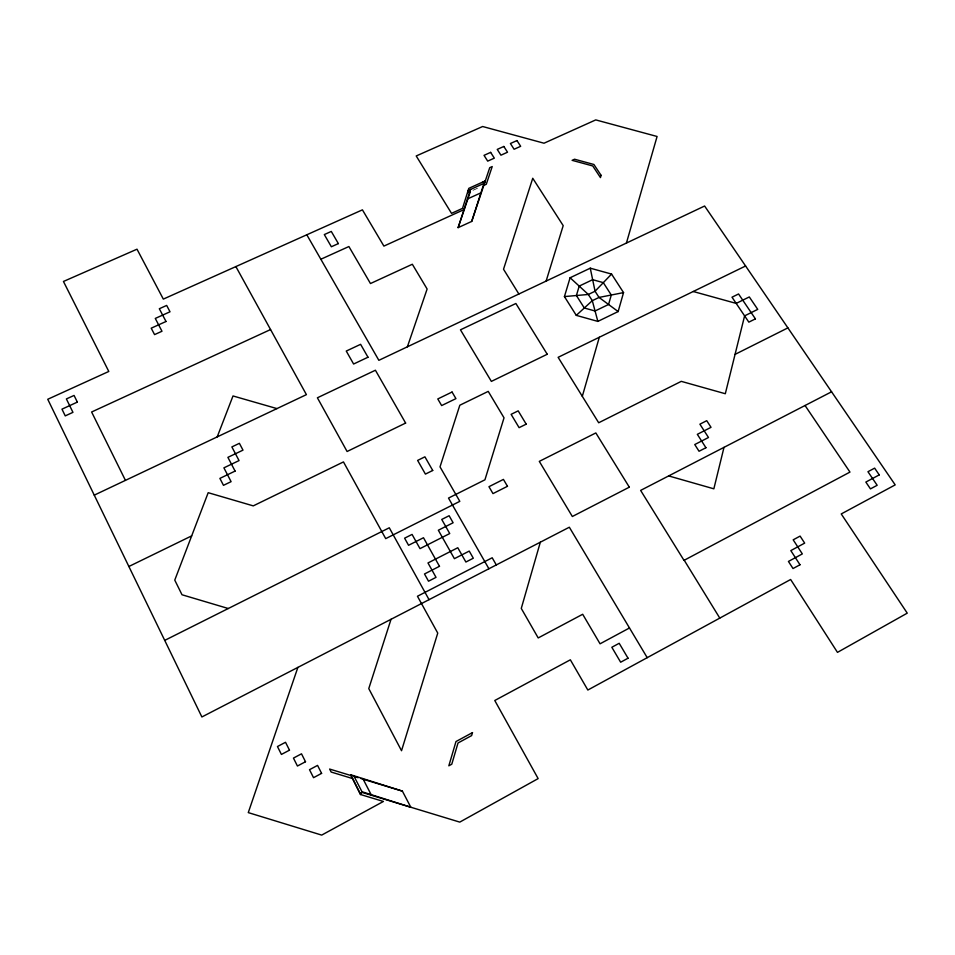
<?xml version="1.0" encoding="UTF-8"?>
<svg xmlns="http://www.w3.org/2000/svg" width="955" height="955" viewBox="0 0 955 955"><rect width="100%" height="100%" fill="white"/><g stroke="black" fill="none" stroke-linecap="round" stroke-linejoin="round"><path stroke-width="0.72" stroke-dasharray="4.78 3.58" d="M473.059 190.26L479.756 187.228"/><path stroke-width="1.43" d="M464.369 208.476L464.297 209.467L383.898 246.104L362.423 209.849L163.329 299.106L137.007 249.195L63.448 281.462L108.798 371.459L47.75 399.274L201.875 716.966L569.335 527.22L647.215 657.673M626.42 243.059L657.088 136.481L595.753 119.9L544.016 143.214L482.633 126.514L416.213 155.963L451.536 213.359L462.53 208.357L468.786 188.362L484.722 181.152L484.519 183.181M484.722 181.152L483.779 185.413L486.286 184.279L492.207 166.564L489.724 167.686L471.71 221.429L458.137 227.636L470.552 189.46M719.795 618.112L684.234 560.263M723.997 447.358L713.851 488.817L668.679 475.924M618.148 311.569L623.543 292.6L611.558 274.073L590.262 268.176L570.099 277.75L564.429 296.587L576.283 315.365L597.854 321.405L618.148 311.569L599.036 297.435L595.061 291.239L590.262 268.176M540.327 542.201L521.275 608.431L538.202 637.94L582.693 614.268L600.062 643.813L629.476 627.972M582.311 396.325L599.31 337.27M546.117 281.092L563.199 225.631L532.747 178.275L503.524 269.238L518.875 294.009M391.037 619.282L368.773 688.591L401.53 750.714L437.748 633.093L417.454 596.254L492.195 557.768L496.302 564.93M471.71 221.429L483.97 183.384L483.051 181.916M458.137 227.636L470.385 191.478L467.866 192.624M297.876 667.39L248.276 812.61L321.692 835.1L383.409 801.46L360.572 794.524L350.676 774.732L402.389 791.122L410.817 807.238L361.957 791.719L353.708 775.651M407.379 346.82L427.124 289.019L412.333 264.249L370.468 283.54L348.897 246.533L320.844 259.247M217.203 436.901L233.008 395.955L276.95 408.597M360.465 793.82L361.957 791.719L360.572 794.524L350.676 774.732M611.558 274.073L595.061 291.239L588.328 294.462L564.429 296.587M576.283 315.365L592.303 300.67L599.036 297.435L623.543 292.6M831.578 391.801L640.626 490.404L684.007 560.37L849.962 472.092L805.053 405.505M164.726 640.387L389.294 527.781L429.046 599.656M735.064 354.377L787.887 327.887M128.877 566.494L191.669 535.886M745.592 265.991L558.126 357.325L598.69 422.767L681.273 381.355L725.311 393.735L744.602 315.878L757.733 309.372L749.305 296.945L736.198 303.404L693.223 291.502M94.258 495.144L306.412 394.642L235.873 266.576M270.563 329.559L91.62 411.999L125.439 480.365M467.461 198.95L480.926 192.838M468.022 190.606L483.97 183.384M228.281 608.514L182.011 594.762L174.765 580.115L208.19 492.696L253.266 505.875L343.466 461.922L385.713 538.632L459.809 501.351L440.016 466.864L459.821 405.23L488.232 391.383L504.025 417.836L484.937 479.804L448.504 498.08L488.9 568.75M350.807 775.484L329.642 769.062L331.158 772.046L352.347 778.48M353.839 776.391L358.125 777.692M360.978 778.564L402.389 791.122M362.064 792.423L459.773 822.112L538.143 778.6L494.774 700.504L570.35 659.81L587.838 690.035L790.633 579.494L837.475 652.372L907.25 613.146L841.236 513.945L895.193 484.889L704.611 206.017L378.86 360.322L306.806 234.787M570.099 277.75L588.328 294.462L592.303 300.67L597.854 321.405M362.84 778.552L371.125 794.632M611.284 295.023L608.562 304.478L595.061 310.996L584.317 307.999L576.402 295.525L579.207 286.094L592.661 279.684L603.321 282.644L611.284 295.023M472.486 732.604L471.615 735.601L458.018 742.978L451.775 764.203L448.838 765.803L455.977 741.546L472.486 732.604M601.113 175.374L600.444 177.582L592.757 165.955L572.117 160.333L574.564 159.222L593.903 164.487L601.113 175.374M628.032 658.21L620.654 662.221L611.833 647.275L619.198 643.288L628.032 658.21M799.992 564.763L793.02 568.547L788.436 561.445L802.331 553.912L793.187 539.826L800.099 536.101L804.671 543.12L790.812 550.605L799.992 564.763M321.596 773.371L313.538 777.68L309.515 769.694L317.561 765.397L321.596 773.371M879.245 474.898L865.839 482.072L870.459 488.888L877.168 485.283L867.952 471.71L874.637 468.141L879.245 474.898M305.505 761.744L297.435 766.029L293.448 758.091L301.505 753.817L305.505 761.744M289.484 750.164L281.415 754.438L277.463 746.535L285.521 742.286L289.484 750.164M629.321 487.169L572.343 516.5L539.3 461.372L595.836 432.937L629.321 487.169M705.936 447.728L699.048 451.261L694.751 444.553L708.491 437.497L699.896 424.187L706.736 420.689L711.021 427.327L697.329 434.334L705.936 447.728M439.491 566.303L424.498 573.979L428.52 581.213L436.029 577.357L427.983 562.949L457.791 547.74L465.885 562.029L473.31 558.221L469.239 551.083L454.401 558.675L438.333 530.228L453.112 522.755L449.125 515.724L441.747 519.448L449.733 533.547L420.009 548.636L412.071 534.418L404.61 538.178L408.561 545.293L423.483 537.737L439.491 566.303M507.475 486.298L492.983 493.604L488.96 486.692L503.428 479.41L507.475 486.298M755.417 318.875L748.839 322.145L732.008 297.196L738.561 293.973L755.417 318.875M432.722 470.481L425.417 474.098L417.622 460.417L424.915 456.824L432.722 470.481M526.193 424.151L519.102 427.661L511.116 414.339L518.183 410.853L526.193 424.151M452.061 392.039L437.784 398.951L441.64 405.565L455.929 398.629L452.061 392.039M405.624 423.065L347.095 451.5L317.394 397.793L375.411 370.23L405.624 423.065M547.239 354.257L491.371 381.403L460.465 329.821L515.879 303.499L547.239 354.257M235.085 471.09L219.889 478.395L223.482 485.331L231.098 481.666L223.9 467.843L239.048 460.585L231.874 446.916L239.395 443.323L242.988 450.139L227.899 457.35L235.085 471.09M367.985 357.23L353.613 364.022L346.259 351.058L360.608 344.325L367.985 357.23M77.343 402.115L61.968 409.158L65.25 415.891L72.95 412.345L66.384 398.939L74.06 395.442L77.343 402.115M166.015 321.489L151.212 328.174L154.567 334.608L161.98 331.254L155.283 318.433L170.014 311.784L166.671 305.433L159.318 308.74L166.015 321.489M338.357 243.597L331.361 246.76L324.318 234.572L331.289 231.432L338.357 243.597M490.643 152.37L484.03 155.343L487.695 161.132L494.32 158.148L490.643 152.37M503.834 146.461L497.245 149.41L500.933 155.188L507.523 152.215L503.834 146.461M516.965 140.576L510.412 143.513L514.1 149.255L520.666 146.306L516.965 140.576"/></g></svg>
